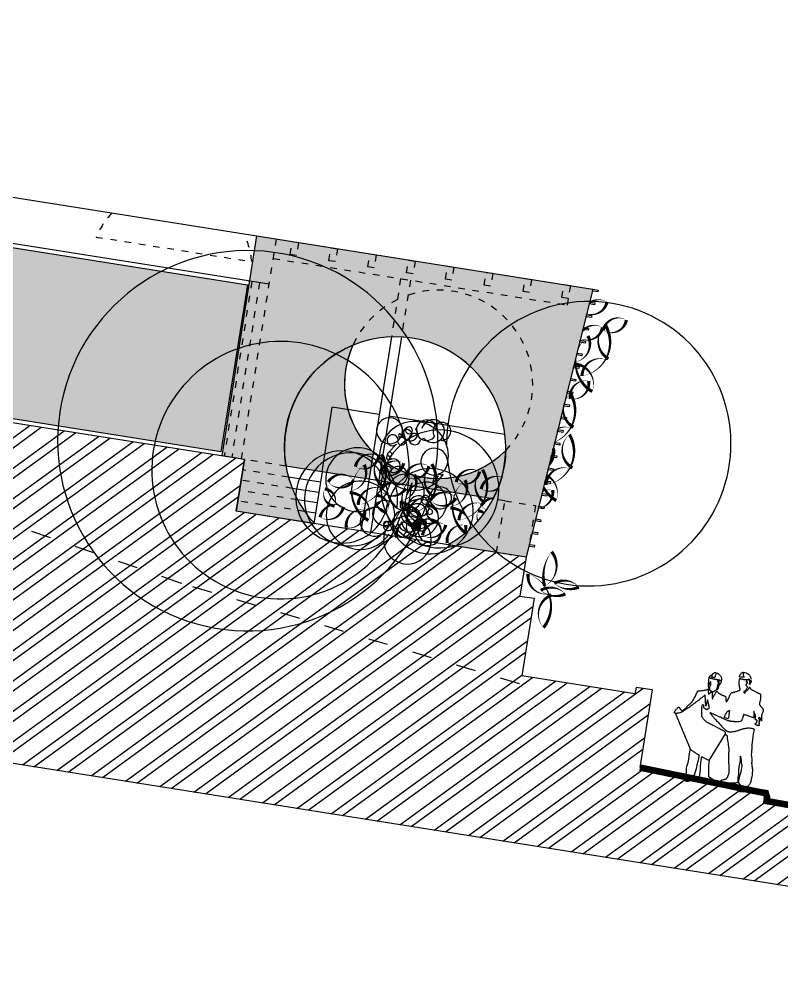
# Model space of a CAD drawing. Extents: x -640655 to -640254, y -1045449 to -1045159.
# Drawn here: x -640449.5 to -640437.86, y -1045315.8 to -1045301.01 of the extents above; entities that cross this region are included whole.
import ezdxf

# ---------------------------------------------------------------- set-up
doc = ezdxf.new("R2010")
doc.units = 0
doc.header["$MEASUREMENT"] = 0
doc.linetypes.add('DASHED1', pattern=[1, 0.3, -0.4, 0.3])
doc.layers.get('0').update_dxf_attribs({"linetype": 'CONTINUOUS'})
for name, color, linetype in [('B_ZELEN', 9, 'CONTINUOUS'), ('REZY', 14, 'CONTINUOUS'), ('T_srafa', 8, 'CONTINUOUS'), ('T_stafaz', 7, 'CONTINUOUS'), ('T_tenka', 4, 'CONTINUOUS'), ('T_tlusta', 1, 'CONTINUOUS')]:
    doc.layers.add(name, color=color, linetype=linetype)
doc.layers.add('FLOATING-WINDOWS', color=2, linetype='CONTINUOUS', plot=False)

# ---------------------------------------------------------------- blocks, each defined once
blk = doc.blocks.new('A$C59E21D8B')
at = {"linetype": 'Continuous'}
for points in [[(-687, 1184), (-684, 1183), (-680, 1183), (-675, 1182), (-670, 1181), (-664, 1180), (-657, 1179), (-651, 1178), (-644, 1177), (-638, 1176), (-631, 1175), (-626, 1174), (-620, 1173), (-615, 1173), (-612, 1173), (-609, 1173), (-607, 1173), (-608, 1187), (-612, 1200), (-616, 1213), (-623, 1224), (-630, 1234), (-637, 1242), (-645, 1249), (-652, 1252), (-654, 1252), (-656, 1252), (-657, 1250), (-658, 1248), (-658, 1244), (-658, 1241), (-657, 1236), (-657, 1231), (-658, 1225), (-659, 1220), (-660, 1214), (-663, 1208), (-667, 1201), (-672, 1195), (-678, 1189), (-687, 1184)], [(-733, 1143), (-731, 1138), (-728, 1133), (-726, 1128), (-724, 1124), (-723, 1121), (-723, 1118), (-725, 1117), (-728, 1117), (-733, 1117), (-738, 1116), (-740, 1114), (-741, 1110), (-742, 1106), (-741, 1102), (-740, 1098), (-738, 1094), (-736, 1091), (-733, 1087), (-731, 1082), (-728, 1078), (-726, 1073), (-725, 1070), (-725, 1066), (-727, 1064), (-730, 1062), (-733, 1059), (-738, 1056), (-742, 1052), (-746, 1048), (-749, 1043), (-751, 1037), (-752, 1031), (-751, 1026), (-749, 1019), (-747, 1010), (-743, 1000), (-738, 990), (-731, 980), (-723, 971), (-714, 964), (-711, 962), (-711, 958), (-713, 954), (-715, 950), (-719, 946), (-723, 942), (-726, 938), (-728, 936), (-729, 941), (-733, 949), (-738, 958), (-744, 968), (-751, 979), (-758, 989), (-764, 998), (-770, 1004), (-772, 1006), (-774, 1009), (-776, 1013), (-779, 1019), (-781, 1025), (-784, 1032), (-785, 1040), (-787, 1049), (-789, 1046), (-791, 1042), (-794, 1037), (-798, 1031), (-802, 1025), (-808, 1020), (-815, 1015), (-824, 1011), (-830, 1009), (-837, 1006), (-845, 1004), (-853, 1001), (-862, 998), (-872, 995), (-881, 992), (-892, 989), (-901, 986), (-911, 983), (-920, 981), (-928, 978), (-936, 976), (-942, 974), (-948, 972), (-952, 971), (-958, 970), (-963, 968), (-967, 966), (-969, 962), (-971, 957), (-973, 949), (-975, 939), (-977, 926), (-979, 896), (-979, 868), (-977, 846), (-977, 834), (-977, 826), (-978, 815), (-980, 805), (-983, 797), (-986, 794), (-990, 791), (-995, 787), (-1000, 783), (-1006, 778), (-1012, 773), (-1019, 768), (-1025, 763), (-1031, 757), (-1037, 752), (-1042, 745), (-1046, 739), (-1049, 733), (-1050, 726), (-1051, 719), (-1050, 712), (-1046, 698), (-1043, 687), (-1041, 677), (-1039, 668), (-1038, 660), (-1037, 652), (-1037, 643), (-1038, 633), (-1039, 619), (-1040, 606), (-1042, 595), (-1043, 585), (-1045, 577), (-1046, 572), (-1047, 568), (-1047, 567), (-1042, 569), (-1038, 573), (-1034, 579), (-1032, 586), (-1029, 593), (-1027, 599), (-1024, 603), (-1021, 606), (-1013, 606), (-1007, 606), (-1003, 604), (-999, 602), (-997, 599), (-996, 597), (-995, 595), (-995, 594), (-999, 592), (-1003, 590), (-1007, 588), (-1011, 586), (-1015, 583), (-1017, 580), (-1019, 577), (-1019, 572), (-1015, 568), (-1013, 564), (-1012, 561), (-1015, 558), (-1017, 555), (-1018, 551), (-1018, 547), (-1015, 542), (-1013, 538), (-1012, 536), (-1013, 534), (-1014, 532), (-1016, 530), (-1018, 528), (-1020, 525), (-1021, 521), (-1020, 517), (-1018, 512), (-1017, 508), (-1019, 502), (-1020, 500), (-1021, 496), (-1022, 493), (-1022, 490), (-1021, 487), (-1018, 485), (-1014, 483), (-1008, 484), (-1003, 485), (-998, 486), (-993, 487), (-988, 488), (-984, 489), (-980, 490), (-975, 491), (-972, 492), (-968, 493), (-965, 494), (-963, 496), (-961, 498), (-959, 500), (-958, 502), (-958, 504), (-959, 507), (-961, 509), (-964, 512), (-969, 515), (-973, 517), (-977, 521), (-980, 526), (-981, 532), (-981, 539), (-981, 542), (-982, 545), (-983, 549), (-983, 553), (-983, 557), (-981, 560), (-977, 563), (-971, 564), (-964, 565), (-959, 566), (-956, 568), (-953, 571), (-952, 573), (-951, 576), (-950, 579), (-950, 582), (-950, 590), (-950, 600), (-949, 611), (-946, 625), (-943, 633), (-938, 643), (-932, 654), (-925, 665), (-919, 676), (-914, 684), (-910, 690), (-909, 692), (-911, 685), (-913, 676), (-915, 667), (-916, 656), (-917, 646), (-918, 637), (-918, 629), (-919, 624), (-921, 612), (-924, 601), (-926, 593), (-927, 590), (-926, 590), (-921, 591), (-913, 593), (-902, 594), (-890, 596), (-877, 598), (-862, 601), (-847, 603), (-832, 606), (-817, 609), (-803, 611), (-790, 613), (-779, 615), (-771, 617), (-765, 618), (-762, 618), (-761, 608), (-760, 592), (-758, 573), (-755, 552), (-749, 533), (-741, 515), (-731, 502), (-716, 496), (-713, 495), (-709, 495), (-705, 494), (-700, 493), (-695, 493), (-690, 492), (-684, 491), (-678, 491), (-672, 490), (-666, 489), (-659, 489), (-653, 488), (-645, 487), (-639, 487), (-631, 486), (-624, 486), (-617, 485), (-610, 485), (-603, 485), (-596, 484), (-589, 484), (-582, 484), (-575, 484), (-568, 484), (-561, 485), (-555, 485), (-549, 486), (-543, 486), (-537, 487), (-532, 488), (-527, 489), (-522, 491), (-509, 495), (-497, 499), (-485, 502), (-472, 506), (-460, 509), (-448, 513), (-436, 516), (-424, 520), (-412, 523), (-401, 526), (-390, 529), (-379, 532), (-368, 534), (-357, 537), (-347, 540), (-337, 542), (-328, 545), (-319, 547), (-311, 549), (-303, 551), (-295, 553), (-288, 555), (-282, 556), (-276, 558), (-270, 559), (-266, 560), (-261, 561), (-258, 561), (-256, 562), (-253, 563), (-252, 563), (-252, 563), (-256, 558), (-262, 553), (-269, 547), (-276, 540), (-284, 532), (-294, 525), (-303, 516), (-313, 507), (-324, 498), (-335, 488), (-347, 479), (-359, 469), (-371, 459), (-384, 449), (-396, 439), (-409, 429), (-421, 419), (-434, 409), (-446, 400), (-458, 390), (-470, 381), (-481, 373), (-493, 365), (-503, 357), (-513, 351), (-522, 344), (-531, 339), (-539, 334), (-546, 330), (-552, 327), (-557, 325), (-561, 324), (-568, 323), (-577, 323), (-586, 323), (-596, 324), (-607, 326), (-618, 328), (-629, 330), (-641, 333), (-653, 336), (-664, 340), (-676, 344), (-687, 348), (-698, 353), (-708, 357), (-717, 362), (-726, 367), (-734, 372), (-743, 377), (-752, 382), (-761, 387), (-771, 392), (-781, 397), (-792, 402), (-802, 406), (-813, 410), (-824, 414), (-835, 418), (-846, 421), (-858, 424), (-869, 426), (-881, 428), (-892, 429), (-903, 429), (-912, 430), (-921, 430), (-928, 429), (-934, 429), (-940, 427), (-944, 426), (-948, 425), (-951, 424), (-954, 423), (-956, 421), (-957, 420), (-958, 419), (-959, 418), (-959, 418), (-959, 418), (-956, 389), (-954, 351), (-955, 307), (-957, 261), (-959, 217), (-962, 178), (-965, 150), (-967, 134), (-967, 125), (-968, 111), (-969, 94), (-970, 76), (-972, 57), (-974, 39), (-976, 23), (-979, 11), (-982, 2), (-986, -7), (-989, -15), (-992, -22), (-994, -28), (-996, -33), (-995, -37), (-993, -40), (-997, -54), (-999, -68), (-999, -81), (-995, -88), (-999, -99), (-1004, -112), (-1009, -127), (-1013, -142), (-1018, -158), (-1022, -172), (-1026, -186), (-1028, -197), (-1031, -213), (-1033, -238), (-1034, -270), (-1034, -305), (-1033, -341), (-1030, -375), (-1025, -403), (-1018, -423), (-1010, -437), (-1004, -448), (-999, -457), (-996, -463), (-993, -467), (-991, -470), (-991, -472), (-990, -472), (-991, -477), (-992, -490), (-992, -506), (-988, -522), (-987, -524), (-986, -526), (-984, -528), (-982, -530), (-979, -532), (-975, -534), (-971, -537), (-967, -539), (-962, -542), (-957, -544), (-952, -546), (-946, -548), (-940, -550), (-933, -552), (-926, -553), (-919, -554), (-912, -555), (-905, -555), (-898, -555), (-892, -555), (-885, -555), (-879, -553), (-873, -552), (-868, -550), (-863, -547), (-859, -544), (-856, -541), (-854, -537), (-853, -532), (-853, -527), (-854, -522), (-857, -515), (-859, -511), (-861, -506), (-864, -502), (-867, -497), (-870, -493), (-873, -488), (-876, -484), (-879, -479), (-881, -476), (-882, -472), (-883, -467), (-883, -462), (-883, -457), (-882, -452), (-880, -448), (-877, -444), (-873, -441), (-867, -437), (-862, -433), (-857, -427), (-853, -419), (-849, -407), (-848, -392), (-849, -372), (-852, -346), (-855, -316), (-859, -284), (-862, -251), (-864, -220), (-865, -193), (-864, -171), (-862, -158), (-857, -147), (-853, -133), (-848, -117), (-844, -99), (-840, -83), (-836, -69), (-833, -57), (-831, -51), (-829, -46), (-826, -41), (-824, -36), (-821, -30), (-818, -26), (-816, -21), (-815, -19), (-814, -18), (-817, -45), (-818, -79), (-819, -117), (-819, -156), (-819, -194), (-819, -228), (-821, -256), (-824, -273), (-828, -285), (-830, -297), (-830, -310), (-829, -321), (-827, -332), (-826, -342), (-826, -350), (-827, -355), (-829, -362), (-831, -372), (-833, -383), (-835, -395), (-836, -407), (-836, -418), (-833, -426), (-829, -429), (-822, -431), (-814, -433), (-806, -435), (-798, -436), (-789, -438), (-779, -440), (-770, -441), (-761, -442), (-752, -444), (-743, -445), (-733, -446), (-725, -448), (-716, -449), (-708, -450), (-700, -452), (-693, -453), (-684, -455), (-675, -457), (-667, -459), (-660, -461), (-653, -462), (-646, -463), (-640, -464), (-634, -465), (-629, -466), (-623, -466), (-618, -466), (-613, -466), (-607, -465), (-602, -465), (-596, -464), (-590, -463), (-583, -461), (-578, -458), (-575, -456), (-573, -452), (-573, -449), (-573, -445), (-575, -441), (-577, -437), (-580, -434), (-583, -430), (-587, -427), (-590, -424), (-594, -421), (-598, -419), (-601, -417), (-603, -416), (-609, -414), (-615, -411), (-623, -408), (-630, -405), (-637, -402), (-643, -399), (-647, -397), (-648, -397), (-649, -396), (-650, -396), (-652, -394), (-655, -393), (-658, -390), (-661, -387), (-663, -383), (-666, -378), (-668, -372), (-670, -365), (-672, -358), (-674, -351), (-675, -345), (-677, -340), (-677, -337), (-677, -336), (-678, -334), (-679, -330), (-680, -324), (-681, -316), (-682, -306), (-682, -295), (-682, -283), (-680, -269), (-678, -255), (-675, -239), (-672, -224), (-670, -209), (-667, -197), (-666, -187), (-664, -180), (-664, -177), (-663, -173), (-660, -161), (-656, -142), (-652, -119), (-647, -91), (-642, -62), (-638, -31), (-635, -1), (-633, 25), (-630, 47), (-626, 65), (-622, 82), (-617, 99), (-611, 118), (-603, 140), (-594, 167), (-586, 194), (-580, 215), (-577, 231), (-575, 243), (-573, 251), (-571, 256), (-568, 259), (-562, 260), (-552, 263), (-544, 268), (-540, 276), (-537, 283), (-535, 292), (-533, 299), (-531, 305), (-527, 310), (-522, 313), (-515, 316), (-508, 319), (-501, 322), (-495, 324), (-489, 326), (-486, 327), (-485, 327), (-484, 327), (-483, 328), (-480, 329), (-477, 330), (-473, 331), (-468, 333), (-463, 335), (-457, 337), (-450, 339), (-443, 342), (-436, 344), (-428, 347), (-419, 350), (-411, 353), (-402, 356), (-393, 359), (-383, 362), (-374, 365), (-365, 369), (-355, 372), (-346, 375), (-337, 378), (-329, 381), (-320, 383), (-312, 386), (-304, 389), (-296, 391), (-289, 394), (-283, 395), (-276, 397), (-271, 399), (-267, 400), (-258, 403), (-248, 406), (-239, 410), (-229, 414), (-218, 419), (-208, 424), (-198, 430), (-188, 437), (-179, 443), (-170, 450), (-162, 458), (-155, 465), (-149, 473), (-143, 482), (-139, 490), (-137, 499), (-134, 515), (-131, 535), (-128, 558), (-125, 581), (-122, 603), (-119, 623), (-117, 639), (-116, 649), (-116, 657), (-118, 663), (-122, 667), (-127, 669), (-131, 669), (-135, 666), (-137, 662), (-137, 655), (-136, 648), (-137, 641), (-139, 635), (-142, 630), (-146, 625), (-151, 621), (-157, 617), (-162, 614), (-168, 612), (-174, 610), (-180, 608), (-185, 607), (-189, 606), (-192, 606), (-194, 605), (-195, 605), (-232, 639), (-182, 751), (-173, 652), (-135, 817), (-134, 816), (-132, 814), (-129, 810), (-124, 804), (-118, 798), (-111, 790), (-102, 781), (-93, 771), (-83, 760), (-72, 748), (-60, 735), (-48, 722), (-35, 709), (-22, 695), (-8, 681), (6, 666), (20, 652), (34, 637), (49, 622), (63, 608), (77, 594), (91, 581), (105, 568), (119, 555), (132, 543), (144, 533), (156, 523), (167, 513), (178, 506), (188, 499), (197, 493), (204, 490), (216, 485), (227, 481), (237, 478), (245, 475), (253, 474), (261, 473), (267, 473), (272, 473), (277, 474), (280, 476), (283, 477), (285, 480), (287, 482), (288, 485), (288, 488), (287, 491), (286, 495), (284, 500), (281, 506), (278, 513), (274, 520), (269, 528), (265, 536), (260, 544), (255, 551), (250, 558), (245, 564), (240, 569), (236, 572), (232, 574), (229, 574), (226, 572), (224, 569), (221, 565), (218, 562), (215, 558), (212, 555), (208, 551), (205, 547), (201, 544), (197, 541), (194, 538), (190, 536), (186, 534), (182, 532), (178, 531), (174, 531), (170, 531), (166, 533), (160, 537), (155, 542), (148, 549), (141, 558), (134, 567), (126, 577), (118, 587), (110, 598), (102, 609), (94, 621), (86, 631), (78, 642), (71, 652), (64, 660), (57, 668), (51, 676), (45, 687), (38, 700), (32, 714), (26, 730), (20, 746), (14, 763), (8, 780), (3, 796), (-1, 812), (-6, 826), (-9, 838), (-12, 849), (-14, 857), (-15, 862), (-16, 864), (-18, 864), (-22, 865), (-28, 866), (-37, 869), (-47, 871), (-58, 874), (-71, 877), (-84, 881), (-97, 885), (-110, 889), (-123, 894), (-135, 898), (-145, 903), (-154, 907), (-161, 912), (-166, 917), (-167, 911), (-170, 900), (-173, 888), (-177, 874), (-181, 860), (-184, 849), (-186, 841), (-187, 838), (-219, 884), (-236, 880), (-236, 868), (-238, 854), (-240, 840), (-243, 827), (-244, 820), (-246, 811), (-249, 802), (-251, 794), (-253, 786), (-256, 779), (-257, 775), (-257, 773), (-259, 787), (-264, 806), (-272, 828), (-280, 851), (-289, 872), (-296, 890), (-302, 902), (-304, 907), (-306, 904), (-309, 901), (-313, 898), (-316, 895), (-321, 892), (-325, 889), (-329, 886), (-334, 883), (-339, 881), (-344, 878), (-349, 875), (-354, 873), (-358, 871), (-363, 869), (-367, 867), (-371, 866), (-377, 864), (-382, 863), (-388, 861), (-394, 860), (-400, 858), (-407, 857), (-413, 856), (-420, 854), (-425, 853), (-431, 851), (-436, 850), (-441, 848), (-445, 846), (-448, 844), (-451, 841), (-452, 839), (-454, 831), (-457, 820), (-460, 807), (-463, 793), (-466, 780), (-468, 769), (-470, 761), (-470, 759), (-475, 765), (-480, 775), (-485, 788), (-491, 802), (-496, 817), (-500, 832), (-504, 845), (-507, 856), (-508, 864), (-510, 873), (-512, 883), (-515, 893), (-519, 902), (-524, 911), (-531, 917), (-540, 921), (-545, 922), (-551, 925), (-558, 928), (-566, 931), (-575, 935), (-584, 940), (-594, 945), (-604, 949), (-613, 954), (-622, 960), (-631, 964), (-638, 968), (-644, 972), (-649, 976), (-652, 979), (-653, 980), (-653, 987), (-653, 992), (-652, 996), (-651, 998), (-649, 1000), (-647, 1003), (-644, 1008), (-640, 1014), (-637, 1020), (-634, 1027), (-632, 1035), (-630, 1045), (-627, 1056), (-625, 1068), (-621, 1083), (-618, 1100), (-617, 1111), (-618, 1128), (-620, 1144), (-621, 1150), (-625, 1150), (-629, 1151), (-633, 1150), (-637, 1150), (-641, 1150), (-645, 1150), (-649, 1149), (-653, 1149), (-657, 1148), (-661, 1148), (-666, 1148), (-670, 1148), (-674, 1147), (-679, 1147), (-683, 1147), (-688, 1148), (-696, 1148), (-704, 1149), (-710, 1150), (-717, 1150), (-722, 1152), (-728, 1153), (-732, 1154), (-736, 1155), (-740, 1156), (-744, 1157), (-747, 1158), (-750, 1159), (-752, 1160), (-755, 1161), (-757, 1161), (-760, 1162), (-763, 1162), (-767, 1161), (-770, 1158), (-773, 1156), (-776, 1153), (-778, 1150), (-780, 1148), (-780, 1148), (-779, 1148), (-777, 1148), (-774, 1147), (-771, 1147), (-767, 1147), (-763, 1148), (-760, 1148), (-757, 1148), (-755, 1149), (-752, 1150), (-748, 1150), (-744, 1149), (-741, 1149), (-737, 1148), (-735, 1146), (-733, 1143)], [(-779, 1137), (-782, 1140), (-785, 1142), (-788, 1145), (-790, 1146), (-793, 1146), (-795, 1145), (-797, 1142), (-798, 1137), (-798, 1130), (-797, 1122), (-796, 1113), (-793, 1105), (-790, 1097), (-787, 1090), (-784, 1086), (-780, 1084), (-780, 1095), (-780, 1113), (-779, 1130), (-779, 1137)], [(-303, 1066), (-300, 1066), (-297, 1065), (-294, 1064), (-291, 1063), (-289, 1061), (-288, 1059), (-288, 1058), (-289, 1056), (-292, 1054), (-296, 1051), (-299, 1048), (-303, 1043), (-306, 1037), (-307, 1029), (-307, 1020), (-305, 1010), (-300, 990), (-298, 970), (-298, 953), (-296, 941), (-295, 935), (-293, 930), (-290, 924), (-287, 919), (-283, 914), (-279, 909), (-275, 905), (-270, 901), (-266, 897), (-261, 893), (-257, 890), (-253, 888), (-249, 886), (-245, 884), (-243, 883), (-240, 883), (-237, 883), (-235, 884), (-231, 885), (-228, 886), (-224, 887), (-220, 889), (-216, 891), (-213, 893), (-209, 895), (-205, 898), (-202, 900), (-199, 902), (-197, 905), (-194, 908), (-193, 910), (-192, 913), (-189, 925), (-189, 941), (-190, 955), (-192, 965), (-195, 977), (-196, 993), (-196, 1010), (-195, 1022), (-193, 1025), (-192, 1028), (-190, 1030), (-188, 1031), (-186, 1030), (-184, 1029), (-183, 1026), (-182, 1022), (-182, 1009), (-181, 996), (-180, 984), (-177, 981), (-175, 982), (-173, 986), (-171, 990), (-170, 995), (-168, 1001), (-167, 1007), (-165, 1014), (-162, 1020), (-160, 1027), (-157, 1037), (-155, 1048), (-154, 1060), (-153, 1071), (-155, 1080), (-158, 1086), (-165, 1088), (-169, 1088), (-174, 1087), (-179, 1087), (-185, 1086), (-192, 1086), (-198, 1085), (-205, 1084), (-212, 1083), (-219, 1083), (-226, 1083), (-232, 1082), (-239, 1082), (-245, 1081), (-250, 1081), (-255, 1081), (-259, 1082), (-264, 1082), (-268, 1082), (-274, 1083), (-279, 1083), (-285, 1083), (-291, 1082), (-298, 1082), (-304, 1081), (-310, 1081), (-317, 1080), (-323, 1078), (-328, 1077), (-334, 1075), (-338, 1072), (-342, 1070), (-346, 1067), (-348, 1063), (-348, 1058), (-347, 1052), (-345, 1045), (-343, 1038), (-340, 1032), (-337, 1025), (-334, 1020), (-332, 1015), (-330, 1011), (-328, 1008), (-326, 1006), (-324, 1006), (-323, 1007), (-321, 1009), (-321, 1013), (-321, 1023), (-321, 1034), (-319, 1046), (-317, 1056), (-315, 1060), (-314, 1063), (-312, 1065), (-310, 1066), (-308, 1066), (-306, 1066), (-304, 1066), (-303, 1066)], [(-243, 1107), (-240, 1107), (-236, 1106), (-232, 1106), (-229, 1105), (-225, 1105), (-221, 1105), (-218, 1105), (-214, 1104), (-211, 1104), (-207, 1104), (-204, 1104), (-202, 1104), (-199, 1103), (-197, 1103), (-196, 1103), (-195, 1103), (-194, 1107), (-194, 1111), (-194, 1116), (-195, 1122), (-196, 1129), (-197, 1136), (-199, 1143), (-201, 1150), (-205, 1157), (-208, 1164), (-213, 1170), (-219, 1174), (-225, 1179), (-232, 1181), (-241, 1182), (-250, 1182), (-249, 1177), (-248, 1167), (-246, 1156), (-244, 1143), (-243, 1131), (-242, 1120), (-242, 1111), (-243, 1107)], [(-543, 646), (-542, 617), (-541, 573), (-541, 533), (-540, 515), (-479, 524), (-479, 529), (-480, 536), (-482, 544), (-485, 553), (-488, 562), (-490, 572), (-493, 581), (-495, 591), (-497, 598), (-500, 604), (-503, 610), (-506, 616), (-510, 621), (-514, 625), (-518, 629), (-522, 633), (-526, 636), (-530, 639), (-533, 641), (-536, 643), (-539, 644), (-541, 645), (-542, 646), (-543, 646)], [(-355, -157), (-355, -192), (-356, -229), (-359, -267), (-364, -303), (-369, -336), (-374, -363), (-378, -383), (-381, -394), (-382, -397), (-385, -400), (-388, -403), (-391, -405), (-395, -407), (-400, -410), (-404, -412), (-409, -414), (-414, -415), (-419, -417), (-424, -419), (-428, -421), (-433, -423), (-437, -425), (-440, -427), (-443, -429), (-445, -432), (-446, -435), (-447, -437), (-447, -440), (-446, -443), (-445, -446), (-443, -448), (-441, -451), (-438, -453), (-434, -456), (-430, -458), (-426, -459), (-422, -461), (-417, -462), (-412, -463), (-406, -464), (-394, -464), (-383, -464), (-374, -464), (-365, -464), (-357, -462), (-350, -461), (-343, -460), (-338, -458), (-332, -456), (-328, -454), (-324, -452), (-320, -450), (-316, -448), (-312, -447), (-309, -445), (-306, -444), (-302, -443), (-299, -442), (-294, -442), (-289, -442), (-284, -441), (-279, -441), (-274, -440), (-268, -440), (-264, -439), (-259, -438), (-255, -437), (-251, -435), (-248, -433), (-246, -431), (-245, -428), (-245, -424), (-246, -399), (-245, -362), (-243, -317), (-239, -268), (-236, -220), (-233, -175), (-231, -140), (-232, -117), (-233, -117), (-236, -118), (-242, -120), (-249, -123), (-258, -126), (-268, -129), (-278, -132), (-289, -136), (-301, -139), (-312, -143), (-322, -147), (-331, -150), (-340, -152), (-347, -154), (-352, -156), (-355, -157)], [(-190, -98), (-189, -117), (-187, -154), (-184, -203), (-180, -258), (-176, -313), (-170, -361), (-163, -398), (-155, -417), (-155, -419), (-155, -424), (-155, -430), (-155, -438), (-154, -445), (-153, -453), (-151, -458), (-147, -463), (-142, -466), (-137, -470), (-133, -474), (-130, -479), (-127, -482), (-125, -487), (-122, -491), (-119, -494), (-117, -498), (-114, -502), (-112, -505), (-109, -509), (-105, -512), (-101, -515), (-97, -518), (-92, -520), (-85, -523), (-79, -524), (-73, -525), (-66, -526), (-60, -526), (-55, -525), (-50, -524), (-45, -522), (-40, -520), (-37, -517), (-34, -513), (-31, -509), (-30, -504), (-30, -498), (-30, -492), (-32, -485), (-35, -475), (-39, -468), (-43, -462), (-46, -457), (-49, -453), (-50, -449), (-51, -444), (-50, -438), (-48, -427), (-45, -410), (-41, -390), (-37, -368), (-34, -344), (-31, -322), (-31, -302), (-34, -285), (-40, -255), (-43, -220), (-44, -180), (-44, -141), (-43, -104), (-43, -72), (-43, -47), (-44, -32), (-47, -35), (-53, -38), (-60, -43), (-70, -47), (-81, -53), (-92, -59), (-105, -64), (-117, -70), (-130, -76), (-142, -82), (-154, -87), (-165, -91), (-174, -94), (-181, -97), (-187, -98), (-190, -98)]]:
    blk.add_lwpolyline(points, dxfattribs=at)
for points in [[(-44, -32), (267, 473)], [(-355, -157), (-537, 283)]]:
    blk.add_lwpolyline(points)
for centre, radius, start, end in [((-679, 1136), 118, 78.9206, 164.5938), ((-241, 1077), 105, 94.819, 185.5101), ((-289, 1052), 135, 14.4708, 51.3583), ((-187, 1001), 135, 179.4858, 220.3393), ((-319, 1010), 161, 318.1909, 1.7256)]:
    blk.add_arc(centre, radius, start, end)
blk = doc.blocks.new('PO09')
for p, q in [((-20, 1519), (-45, 1490)), ((335, 1548), (280, 1518)), ((575, 1562), (634, 1558)), ((-180, 1239), (-69, 1396)), ((-180, 1239), (-187, 1169)), ((-143, 1144), (-111, 1166)), ((-111, 1166), (-141, 1136)), ((706, 1053), (681, 1007)), ((-175, 957), (-162, 949)), ((-135, 941), (-135, 941)), ((253, 846), (206, 656)), ((253, 846), (255, 511)), ((197, 563), (202, 482)), ((286, 141), (255, 499)), ((420, 443), (478, 303)), ((420, 443), (427, 198)), ((553, 315), (565, 280)), ((569, 252), (565, 193)), ((326, 20), (279, 12))]:
    blk.add_line(p, q)
for centre, radius, start, end in [((395, 1682), 119, 98.4922, 176.1497), ((394, 1693), 109, 19.4407, 98.4922), ((140, 1550), 149, 122.9186, 168.706), ((87, 1632), 52.6, 121.0215, 122.9186), ((116, 1584), 109, 55.1974, 121.0215), ((139, 1617), 68, 16.5601, 55.1974), ((286, 1661), 85.5, 196.5601, 237.3587), ((450, 1679), 174, 176.1497, 228.4923), ((350, 1677), 156, 331.4107, 19.4407), ((0, 1451), 59.4, 139.0585, 202.1288), ((-38, 1534), 23.7, 319.0585, 344.4842), ((-206, 1581), 199, 344.4842, 356.6226), ((66, 1565), 74.6, 168.706, 176.6226), ((193, 1515), 87.3, 1.7523, 57.3587), ((584, 1698), 136, 224.3725, 266.2343), ((630, 1502), 56.2, 9.2781, 86.2343), ((2829, 1861), 2171, 189.2781, 195.6417), ((-138, 1444), 84.1, 324.509, 349.242), ((-149, 1228), 31.9, 133.1611, 174.792), ((222, 1258), 525, 336.9273, 353.2363), ((541, 1221), 204, 353.2363, 15.6417), ((692, 824), 900, 162.6359, 168.8566), ((-159, 1167), 27.8, 174.792, 304.3238), ((-67, 1061), 106, 134.7612, 162.6359), ((-153, 990), 39.2, 168.8566, 247.296), ((-135, 991), 50.3, 228.1142, 308.4576), ((33, 925), 139, 168.7303, 194.5776), ((-572, 767), 486, 354.4054, 14.5776), ((-2321, 1091), 2902, 352.4841, 356.3886), ((59, 1301), 649, 322.7288, 332.3361), ((655, 1021), 29.7, 225.6461, 331.475), ((190, 693), 279, 174.4054, 193.2902), ((-768, 467), 704, 359.6814, 13.2902), ((514, 580), 317, 166.1479, 183.1373), ((499, 624), 65.4, 308.8474, 16.4212), ((722, 690), 167, 172.4841, 196.4212), ((-31, 463), 32.1, 179.6814, 243.1709), ((-1757, 725), 1965, 349.7394, 352.0185), ((166, 480), 35.9, 308.4963, 3.1373), ((415, 512), 160, 180.3556, 184.8905), ((559, 550), 29.4, 128.8473, 266.9665), ((556, 500), 20.6, 313.2921, 86.9665), ((597, 456), 39.7, 133.292, 200.2986), ((605, 465), 651, 182.7708, 199.7099), ((-624, 454), 711, 345.5643, 357.8746), ((-77, 329), 191, 354.5309, 31.1522), ((303, 292), 190, 174.5309, 205.5552), ((458, 339), 285, 175.0412, 200.9914), ((299, 353), 125, 169.7394, 175.0412), ((512, 317), 36.4, 202.8213, 233.9012), ((410, 387), 160, 333.2274, 20.2986), ((-214, 172), 219, 357.3225, 19.7099), ((-36, 164), 40.1, 332.3548, 357.3225), ((276, 222), 218, 165.5643, 196.3358), ((-1, 141), 70.4, 347.7615, 16.3358), ((161, 225), 33.2, 205.5552, 20.9914), ((617, 141), 203, 172.3475, 189.7276), ((386, 197), 41.1, 316.2045, 1.812), ((638, 169), 179, 152.9227, 182.3248), ((486, 163), 26.4, 182.3248, 262.9638), ((372, 305), 119, 332.9227, 351.7049), ((492, 217), 81, 262.9638, 316.2061), ((514, 197), 51.1, 316.2061, 356.5064), ((496, 257), 73, 356.5064, 18.977), ((324, -25), 366, 152.3548, 169.3002), ((0, 36), 36.4, 169.3002, 335.6276), ((-443, 237), 522, 335.6276, 347.7615), ((276, 33), 20.8, 157.0383, 278.8908), ((393, -17), 148, 123.0776, 157.0383), ((326, 145), 40.1, 184.8905, 249.3885), ((322, 47), 27.6, 278.8908, 332.0665), ((409, 1), 70.5, 103.4657, 152.0665), ((385, 102), 33.1, 283.4657, 9.7276)]:
    blk.add_arc(centre, radius, start, end)

msp = doc.modelspace()

# ---------------------------------------------------------------- hatches: boundary and pattern name
at = {"layer": 'T_srafa', "linetype": 'Continuous'}
h = msp.add_hatch(dxfattribs=at)
h.set_pattern_fill('ANSI32', color=256, style=0)
h.set_pattern_definition([(35.99993615, (0, 0), (-0.22041913152, 0.30338161853), []), (35.99993615, (0.1746, -0.02765), (-0.22041913152, 0.30338161853), [])])
h.paths.add_polyline_path([(-640439.84, -1045311.239), (-640440.087, -1045311.2), (-640440.103, -1045311.299), (-640441.831, -1045311.025), (-640441.644, -1045309.841), (-640441.859, -1045309.807), (-640441.765, -1045309.215), (-640442.216, -1045309.143), (-640446.192, -1045308.513), (-640446.067, -1045307.723), (-640465.771, -1045304.602), (-640465.589, -1045303.451), (-640472.614, -1045301.063), (-640473.797, -1045308.528), (-640468.926, -1045309.3), (-640433.532, -1045314.906), (-640433.35, -1045313.757), (-640438.095, -1045312.936), (-640438.086, -1045312.877), (-640438.106, -1045312.813), (-640438.176, -1045312.803), (-640440.028, -1045312.425)])
h.paths.add_polyline_path([(-640429.939, -1045314.18), (-640432.134, -1045313.845), (-640432.172, -1045313.9), (-640432.181, -1045313.959), (-640433.35, -1045313.757), (-640433.532, -1045314.906), (-640428.444, -1045315.712)])
h = msp.add_hatch(dxfattribs=at)
h.set_pattern_fill('DOTS', color=251, scale=0.75, style=0)
h.set_pattern_definition([(350.999936149, (0, 0), (0.0304818585404, 0.0426314242217), [0, -0.046875])])
h.paths.add_polyline_path([(-640450.128, -1045304.468), (-640452.854, -1045304.036), (-640453.239, -1045306.466), (-640450.512, -1045306.898)])
h.paths.add_polyline_path([(-640446.022, -1045305.057), (-640449.94, -1045304.437), (-640450.344, -1045306.985), (-640446.426, -1045307.606)])
at = {"layer": 'T_tlusta', "linetype": 'Continuous'}
h = msp.add_hatch(color=147, dxfattribs=at)
h.dxf.hatch_style = 1
edge = h.paths.add_edge_path()
edge.add_line((-640445.876, -1045304.311), (-640440.745, -1045305.124))
edge.add_line((-640440.745, -1045305.124), (-640441.765, -1045309.215))
edge.add_line((-640441.765, -1045309.215), (-640442.216, -1045309.143))
edge.add_line((-640442.216, -1045309.143), (-640442.96, -1045309.025))
edge.add_arc((-640443.766, -1045307.54), 1.69, 298.5102, 583.4897)
edge.add_line((-640444.993, -1045308.703), (-640444.993, -1045308.703))
edge.add_line((-640444.993, -1045308.703), (-640446.192, -1045308.513))
edge.add_line((-640446.192, -1045308.513), (-640446.067, -1045307.723))
edge.add_line((-640446.067, -1045307.723), (-640446.408, -1045307.669))
edge.add_line((-640446.408, -1045307.669), (-640445.876, -1045304.311))
h = msp.add_hatch(color=147, dxfattribs=at)
h.dxf.hatch_style = 1
edge = h.paths.add_edge_path()
edge.add_line((-640444.166, -1045308.024), (-640444.1, -1045307.61))
edge.add_arc((-640443.102, -1045306.575), 1.438, 155.3889, 226.0515, ccw=False)
edge.add_arc((-640443.766, -1045307.54), 1.69, 112.3558, 189.6611)
edge.add_line((-640445.433, -1045307.824), (-640444.882, -1045307.911))
edge.add_line((-640444.882, -1045307.911), (-640444.166, -1045308.024))
edge = h.paths.add_edge_path()
edge.add_line((-640443.966, -1045307.725), (-640444.017, -1045308.048))
edge.add_line((-640444.017, -1045308.048), (-640442.269, -1045308.325))
edge.add_arc((-640443.766, -1045307.54), 1.69, 332.3388, 358.5392)
edge.add_arc((-640443.102, -1045306.575), 1.438, 233.0623, 315.5061, ccw=False)

# ---------------------------------------------------------------- linework, layer by layer
at = {"layer": 'B_ZELEN', "linetype": 'Continuous'}
for points in [[(-640440.838, -1045305.498, 0.00579, 0.05, 0.451801), (-640440.531, -1045305.317, 0, 0, 0), (-640440.531, -1045305.317, 0, 0.031, 0.306503), (-640440.797, -1045305.332, 0, 0.031, 0.306503)], [(-640440.933, -1045305.878, 0.00263, 0.05, 0.48891), (-640440.599, -1045305.708, 0, 0, 0), (-640440.599, -1045305.708, 0, 0.0369, 0.36952), (-640440.903, -1045305.76, 0, 0.0369, 0.36952)], [(-640441.022, -1045306.234, 0.000775, 0.05, 0.511151), (-640440.821, -1045305.836, 0, 0.0133, 0.127949), (-640440.975, -1045306.048, 0, 0.0133, 0.127949)], [(-640441.008, -1045306.179, 0.02, 0.05, 0.295924), (-640440.756, -1045306.686, 0, 0, 0), (-640440.756, -1045306.686, 0, 0.0488, 0.505925), (-640441.029, -1045306.264, 0, 0, 0)], [(-640441.326, -1045307.456, 0.00628, 0.05, 0.446245), (-640441.087, -1045306.72, 0, 0, 0), (-640441.087, -1045306.72, 0, 0.05, 0.520567), (-640441.043, -1045307.229, 0, 0.05, 0.520567), (-640441.069, -1045307.247, 0, 0.02, 0.193939), (-640441.274, -1045307.247, 0, 0.02, 0.193939)], [(-640441.416, -1045307.817, 0.0177, 0.0447, 0.265431), (-640441.35, -1045307.553, 0, 0, 0)], [(-640441.404, -1045307.766, 0.0267, 0.05, 0.227667), (-640441.345, -1045307.569, 0, 0, 0), (-640441.345, -1045307.569, 0, 0.000948, 0.009101), (-640441.354, -1045307.567, 0, 0.000948, 0.009101)], [(-640442.138, -1045307.994, 0.00512, 0.05, 0.459565), (-640442.451, -1045308.173, 0, 0.0295, 0.291213), (-640442.196, -1045308.166, 0, 0.0295, 0.291213)], [(-640441.499, -1045308.149, 0.0358, 0.05, 0.136693), (-640441.306, -1045308.35, 0, 0, 0), (-640441.306, -1045308.35, 0, 0.0378, 0.379531), (-640441.453, -1045307.964, 0, 0.0378, 0.379531)], [(-640442.613, -1045308.776, 0.00944, 0.05, 0.410267), (-640442.921, -1045308.464, 0, 0.05, 0.520567), (-640442.907, -1045308.436, 0, 0.05, 0.520567), (-640442.699, -1045308.037, 0, 0.0464, 0.477259), (-640442.693, -1045308.846, 0, 0.0464, 0.477259)], [(-640442.263, -1045308.312, 0.0247, 0.05, 0.247698), (-640442.451, -1045308.428, 0, 0.0115, 0.110833), (-640442.369, -1045308.491, 0, 0.0115, 0.110833)], [(-640441.578, -1045308.465, 0.00693, 0.05, 0.43874), (-640441.362, -1045308.19, 0, 0, 0), (-640441.362, -1045308.19, 0, 0.0172, 0.166986), (-640441.515, -1045308.212, 0, 0.0172, 0.166986)], [(-640442.405, -1045308.542, 0.0353, 0.05, 0.141638), (-640442.5, -1045308.506, 0, 0.0227, 0.221757), (-640442.5, -1045308.66, 0, 0.0227, 0.221757)], [(-640442.705, -1045308.856, 0.0355, 0.05, 0.14013), (-640442.69, -1045308.726, 0, 0, 0), (-640442.69, -1045308.726, 0, 0.05, 0.520567), (-640442.969, -1045308.997, 0, 0.00567, 0.054437), (-640442.917, -1045309.001, 0, 0.00567, 0.054437)]]:
    msp.add_lwpolyline(points, format="xyseb", dxfattribs=at)
for points in [[(-640440.234, -1045305.595, 0, 0, 0.520567), (-640440.234, -1045305.595, 0, 0.05, 0.520567), (-640440.589, -1045305.754, 0, 0.05, 0.520567), (-640440.234, -1045305.595, 0.05, 0.05, 0)], [(-640440.553, -1045305.676, 0, 0, 0.520567), (-640440.553, -1045305.676, 0, 0.05, 0.520567), (-640440.509, -1045306.185, 0, 0.05, 0.520567), (-640440.535, -1045306.203, 0, 0.05, 0.520567), (-640440.913, -1045306.449, 0, 0.05, 0.520567), (-640440.553, -1045305.676, 0.05, 0.05, 0)], [(-640440.812, -1045306.525, 0, 0, 0.520567), (-640440.812, -1045306.525, 0, 0.05, 0.520567), (-640441.091, -1045306.797, 0, 0.05, 0.520567), (-640440.812, -1045306.525, 0.05, 0.05, 0)], [(-640441.103, -1045307.341, 0, 0, 0.520567), (-640441.103, -1045307.341, 0, 0.05, 0.520567), (-640441.059, -1045307.85, 0, 0.05, 0.520567), (-640441.085, -1045307.868, 0, 0.05, 0.520567), (-640441.462, -1045308.113, 0, 0.05, 0.520567), (-640441.103, -1045307.341, 0.05, 0.05, 0)], [(-640444.017, -1045307.674, 0, 0, 0.520567), (-640444.017, -1045307.674, 0, 0.05, 0.520567), (-640444.372, -1045307.833, 0, 0.05, 0.520567), (-640444.017, -1045307.674, 0.05, 0.05, 0)], [(-640443.971, -1045307.642, 0, 0, 0.520567), (-640443.971, -1045307.642, 0, 0.05, 0.520567), (-640443.927, -1045308.151, 0, 0.05, 0.520567), (-640443.953, -1045308.169, 0, 0.05, 0.520567), (-640444.33, -1045308.415, 0, 0.05, 0.520567), (-640443.971, -1045307.642, 0.05, 0.05, 0)], [(-640444.174, -1045308.652, 0, 0, 0.520567), (-640444.174, -1045308.652, 0, 0.05, 0.520567), (-640444.461, -1045308.23, 0, 0.05, 0.520567), (-640444.447, -1045308.201, 0, 0.05, 0.520567), (-640444.239, -1045307.802, 0, 0.05, 0.520567), (-640444.174, -1045308.652, 0.05, 0.05, 0)], [(-640443.636, -1045307.779, 0, 0, 0.520567), (-640443.636, -1045307.779, 0, 0.05, 0.520567), (-640443.991, -1045307.938, 0, 0.05, 0.520567), (-640443.636, -1045307.779, 0.05, 0.05, 0)], [(-640443.25, -1045307.824, 0, 0, 0.520567), (-640443.25, -1045307.824, 0, 0.05, 0.520567), (-640443.606, -1045307.983, 0, 0.05, 0.520567), (-640443.25, -1045307.824, 0.05, 0.05, 0)], [(-640443.205, -1045307.792, 0, 0, 0.520567), (-640443.205, -1045307.792, 0, 0.05, 0.520567), (-640443.161, -1045308.301, 0, 0.05, 0.520567), (-640443.187, -1045308.319, 0, 0.05, 0.520567), (-640443.564, -1045308.565, 0, 0.05, 0.520567), (-640443.205, -1045307.792, 0.05, 0.05, 0)], [(-640442.477, -1045307.908, 0, 0, 0.520567), (-640442.477, -1045307.908, 0, 0.05, 0.520567), (-640442.832, -1045308.067, 0, 0.05, 0.520567), (-640442.477, -1045307.908, 0.05, 0.05, 0)], [(-640442.431, -1045307.877, 0, 0, 0.520567), (-640442.431, -1045307.877, 0, 0.05, 0.520567), (-640442.387, -1045308.386, 0, 0.05, 0.520567), (-640442.413, -1045308.404, 0, 0.05, 0.520567), (-640442.79, -1045308.649, 0, 0.05, 0.520567), (-640442.431, -1045307.877, 0.05, 0.05, 0)], [(-640444.399, -1045308.037, 0, 0, 0.520567), (-640444.399, -1045308.037, 0, 0.05, 0.520567), (-640444.787, -1045308.067, 0, 0.05, 0.520567), (-640444.399, -1045308.037, 0.05, 0.05, 0)], [(-640443.408, -1045308.802, 0, 0, 0.520567), (-640443.408, -1045308.802, 0, 0.05, 0.520567), (-640443.695, -1045308.38, 0, 0.05, 0.520567), (-640443.681, -1045308.351, 0, 0.05, 0.520567), (-640443.473, -1045307.952, 0, 0.05, 0.520567), (-640443.408, -1045308.802, 0.05, 0.05, 0)], [(-640444.691, -1045308.432, 0, 0, 0.520567), (-640444.691, -1045308.432, 0, 0.05, 0.520567), (-640444.84, -1045308.173, 0, 0.05, 0.520567), (-640444.691, -1045308.432, 0.05, 0.05, 0)], [(-640443.604, -1045308.163, 0, 0, 0.520567), (-640443.604, -1045308.163, 0, 0.05, 0.520567), (-640443.991, -1045308.193, 0, 0.05, 0.520567), (-640443.604, -1045308.163, 0.05, 0.05, 0)], [(-640443.891, -1045308.53, 0, 0, 0.520567), (-640443.891, -1045308.53, 0, 0.05, 0.520567), (-640444.04, -1045308.271, 0, 0.05, 0.520567), (-640443.891, -1045308.53, 0.05, 0.05, 0)], [(-640442.837, -1045308.313, 0, 0, 0.520567), (-640442.837, -1045308.313, 0, 0.05, 0.520567), (-640443.225, -1045308.343, 0, 0.05, 0.520567), (-640442.837, -1045308.313, 0.05, 0.05, 0)], [(-640444.91, -1045308.604, 0, 0, 0.520567), (-640444.91, -1045308.604, 0, 0.05, 0.520567), (-640444.555, -1045308.445, 0, 0.05, 0.520567), (-640444.91, -1045308.604, 0.05, 0.05, 0)], [(-640443.125, -1045308.68, 0, 0, 0.520567), (-640443.125, -1045308.68, 0, 0.05, 0.520567), (-640443.274, -1045308.421, 0, 0.05, 0.520567), (-640443.125, -1045308.68, 0.05, 0.05, 0)], [(-640444.23, -1045308.491, 0, 0, 0.520567), (-640444.23, -1045308.491, 0, 0.05, 0.520567), (-640444.509, -1045308.763, 0, 0.05, 0.520567), (-640444.23, -1045308.491, 0.05, 0.05, 0)], [(-640443.464, -1045308.641, 0, 0, 0.520567), (-640443.464, -1045308.641, 0, 0.05, 0.520567), (-640443.742, -1045308.913, 0, 0.05, 0.520567), (-640443.464, -1045308.641, 0.05, 0.05, 0)], [(-640443.348, -1045308.88, 0, 0, 0.520567), (-640443.348, -1045308.88, 0, 0.05, 0.520567), (-640442.993, -1045308.721, 0, 0.05, 0.520567), (-640443.348, -1045308.88, 0.05, 0.05, 0)], [(-640441.376, -1045309.13, 0, 0, 0.520567), (-640441.376, -1045309.13, 0, 0.05, 0.228998), (-640441.484, -1045309.655, 0, 0.05, 0.468191), (-640441.376, -1045309.13, 0.05, 0.05, 0)], [(-640441.501, -1045310.288, 0, 0, -0.520567), (-640441.501, -1045310.288, 0, 0.05, -0.520567), (-640441.378, -1045309.792, 0, 0.05, -0.520567), (-640441.401, -1045309.771, 0, 0.05, -0.520567), (-640441.735, -1045309.469, 0, 0.05, -0.520567), (-640441.501, -1045310.288, 0.05, 0.05, 0)], [(-640440.96, -1045309.67, 0, 0, 0.520567), (-640440.96, -1045309.67, 0, 0.05, 0.362906), (-640441.334, -1045309.614, 0, 0.05, 0.296651), (-640440.96, -1045309.67, 0.05, 0.05, 0)], [(-640441.167, -1045309.776, 0, 0, 0.520567), (-640441.167, -1045309.776, 0, 0.05, 0.362906), (-640441.541, -1045309.72, 0, 0.05, 0.296651), (-640441.167, -1045309.776, 0.05, 0.05, 0)]]:
    msp.add_lwpolyline(points, format="xyseb", close=True, dxfattribs=at)
at = {"layer": 'FLOATING-WINDOWS', "ltscale": 0.3}
msp.add_lwpolyline([(-640428.403, -1045315.718), (-640468.926, -1045309.3), (-640473.797, -1045308.528), (-640472.609, -1045301.033)], dxfattribs=at)
at = {"layer": 'FLOATING-WINDOWS', "linetype": 'Continuous'}
for points in [[(-640445.876, -1045304.311), (-640440.745, -1045305.124), (-640441.765, -1045309.215), (-640442.216, -1045309.143), (-640442.96, -1045309.025, 2.945039), (-640444.993, -1045308.703), (-640444.993, -1045308.703), (-640446.192, -1045308.513), (-640446.067, -1045307.723), (-640446.408, -1045307.669)], [(-640444.882, -1045307.911), (-640445.433, -1045307.824, -0.350711), (-640444.409, -1045305.977, 0.839972), (-640442.077, -1045307.583, -0.114822), (-640442.269, -1045308.325), (-640444.166, -1045308.024)]]:
    msp.add_lwpolyline(points, format="xyb", close=True, dxfattribs=at)
at = {"layer": 'REZY', "linetype": 'DASHED1'}
msp.add_lwpolyline([(-640441.868, -1045311.147), (-640447.043, -1045309.608), (-640453.959, -1045307.207), (-640463.187, -1045304.267), (-640472.785, -1045301.005)], dxfattribs=at)
at = {"layer": 'REZY', "linetype": 'Continuous'}
msp.add_lwpolyline([(-640447.024, -1045309.614), (-640447.043, -1045309.608)], dxfattribs=at)
at = {"layer": 'REZY', "color": 6, "linetype": 'Continuous', "const_width": 0.1}
msp.add_lwpolyline([(-640440.028, -1045312.425), (-640438.176, -1045312.803), (-640438.106, -1045312.813), (-640438.086, -1045312.877), (-640438.095, -1045312.936), (-640432.181, -1045313.959), (-640432.172, -1045313.9), (-640432.134, -1045313.845), (-640429.939, -1045314.18), (-640428.408, -1045315.748)], dxfattribs=at)
at = {"layer": 'T_tenka', "linetype": 'Continuous'}
for p, q in [((-640460.25, -1045302.034), (-640446.072, -1045304.28)), ((-640445.689, -1045305.049), (-640461.546, -1045302.538)), ((-640446.072, -1045304.28), (-640440.745, -1045305.124)), ((-640446.408, -1045307.669), (-640445.876, -1045304.311)), ((-640440.745, -1045305.124), (-640441.765, -1045309.215)), ((-640443.821, -1045305.85), (-640444.291, -1045308.814)), ((-640443.67, -1045305.852), (-640444.143, -1045308.838)), ((-640444.882, -1045307.911), (-640444.725, -1045306.923)), ((-640444.009, -1045307.037), (-640444.725, -1045306.923)), ((-640442.088, -1045307.341), (-640443.861, -1045307.06)), ((-640444.166, -1045308.024), (-640445.433, -1045307.824)), ((-640444.907, -1045308.069), (-640445.395, -1045307.991)), ((-640444.882, -1045307.911), (-640445.007, -1045308.701)), ((-640442.269, -1045308.325), (-640444.017, -1045308.048)), ((-640444.932, -1045308.227), (-640445.338, -1045308.163)), ((-640444.957, -1045308.385), (-640445.257, -1045308.337)), ((-640444.982, -1045308.543), (-640445.146, -1045308.517))]:
    msp.add_line(p, q, dxfattribs=at)
at = {"layer": 'T_tenka', "linetype": 'DASHED1', "ltscale": 0.3}
for p, q in [((-640448.33, -1045304.327), (-640445.956, -1045304.703)), ((-640446.111, -1045307.716), (-640445.579, -1045304.358)), ((-640445.626, -1045304.654), (-640441.137, -1045305.365)), ((-640445.954, -1045305.007), (-640446.376, -1045307.674)), ((-640445.837, -1045305.026), (-640446.26, -1045307.693)), ((-640443.681, -1045304.962), (-640443.821, -1045305.85)), ((-640443.533, -1045304.986), (-640443.67, -1045305.852)), ((-640445.433, -1045307.824), (-640446.111, -1045307.716)), ((-640445.395, -1045307.991), (-640446.092, -1045307.881)), ((-640445.338, -1045308.163), (-640446.117, -1045308.039)), ((-640445.257, -1045308.337), (-640446.142, -1045308.197)), ((-640445.146, -1045308.517), (-640446.167, -1045308.355)), ((-640442.09, -1045308.353), (-640442.269, -1045308.325))]:
    msp.add_line(p, q, dxfattribs=at)
at = {"layer": 'T_tenka', "linetype": 'DASHED1', "ltscale": 0.1}
msp.add_line((-640441.09, -1045305.069), (-640441.137, -1045305.365), dxfattribs=at)
at = {"layer": 'T_tenka', "linetype": 'Continuous'}
for points in [[(-640449.94, -1045304.437), (-640446.022, -1045305.057), (-640446.426, -1045307.606), (-640450.344, -1045306.985)], [(-640440.67, -1045305.166), (-640440.749, -1045305.153), (-640440.745, -1045305.124), (-640440.666, -1045305.136)], [(-640440.719, -1045305.361), (-640440.798, -1045305.348), (-640440.793, -1045305.319), (-640440.714, -1045305.331)], [(-640440.768, -1045305.555), (-640440.847, -1045305.543), (-640440.842, -1045305.513), (-640440.763, -1045305.526)], [(-640440.816, -1045305.75), (-640440.895, -1045305.738), (-640440.89, -1045305.708), (-640440.811, -1045305.721)], [(-640440.865, -1045305.945), (-640440.944, -1045305.933), (-640440.939, -1045305.903), (-640440.86, -1045305.915)], [(-640440.913, -1045306.14), (-640440.992, -1045306.127), (-640440.988, -1045306.098), (-640440.909, -1045306.11)], [(-640440.962, -1045306.335), (-640441.041, -1045306.322), (-640441.036, -1045306.293), (-640440.957, -1045306.305)], [(-640441.01, -1045306.529), (-640441.089, -1045306.517), (-640441.085, -1045306.487), (-640441.006, -1045306.5)], [(-640441.059, -1045306.724), (-640441.138, -1045306.712), (-640441.133, -1045306.682), (-640441.054, -1045306.695)], [(-640441.108, -1045306.919), (-640441.187, -1045306.907), (-640441.182, -1045306.877), (-640441.103, -1045306.889)], [(-640441.156, -1045307.114), (-640441.235, -1045307.101), (-640441.23, -1045307.072), (-640441.151, -1045307.084)], [(-640441.205, -1045307.309), (-640441.284, -1045307.296), (-640441.279, -1045307.267), (-640441.2, -1045307.279)], [(-640441.253, -1045307.503), (-640441.332, -1045307.491), (-640441.328, -1045307.461), (-640441.249, -1045307.474)], [(-640441.302, -1045307.698), (-640441.381, -1045307.686), (-640441.376, -1045307.656), (-640441.297, -1045307.669)], [(-640441.35, -1045307.893), (-640441.429, -1045307.881), (-640441.425, -1045307.851), (-640441.346, -1045307.863)], [(-640441.399, -1045308.088), (-640441.478, -1045308.075), (-640441.473, -1045308.046), (-640441.394, -1045308.058)], [(-640441.448, -1045308.283), (-640441.527, -1045308.27), (-640441.522, -1045308.241), (-640441.443, -1045308.253)], [(-640441.496, -1045308.477), (-640441.575, -1045308.465), (-640441.57, -1045308.435), (-640441.491, -1045308.448)], [(-640441.545, -1045308.672), (-640441.624, -1045308.66), (-640441.619, -1045308.63), (-640441.54, -1045308.643)], [(-640441.593, -1045308.867), (-640441.672, -1045308.855), (-640441.668, -1045308.825), (-640441.589, -1045308.837)], [(-640441.642, -1045309.062), (-640441.721, -1045309.049), (-640441.716, -1045309.02), (-640441.637, -1045309.032)]]:
    msp.add_lwpolyline(points, close=True, dxfattribs=at)
at = {"layer": 'T_tenka', "linetype": 'DASHED1', "ltscale": 0.1}
for points in [[(-640445.27, -1045304.609), (-640445.369, -1045304.594), (-640445.337, -1045304.396), (-640445.239, -1045304.412)], [(-640444.677, -1045304.703), (-640444.776, -1045304.688), (-640444.745, -1045304.49), (-640444.646, -1045304.506)], [(-640444.085, -1045304.797), (-640444.184, -1045304.782), (-640444.152, -1045304.584), (-640444.053, -1045304.6)], [(-640443.492, -1045304.891), (-640443.591, -1045304.875), (-640443.56, -1045304.678), (-640443.461, -1045304.694)], [(-640442.9, -1045304.985), (-640442.998, -1045304.969), (-640442.967, -1045304.772), (-640442.868, -1045304.787)], [(-640442.307, -1045305.079), (-640442.406, -1045305.063), (-640442.374, -1045304.866), (-640442.276, -1045304.881)], [(-640441.714, -1045305.173), (-640441.813, -1045305.157), (-640441.782, -1045304.959), (-640441.683, -1045304.975)], [(-640441.122, -1045305.266), (-640441.22, -1045305.251), (-640441.189, -1045305.053), (-640441.09, -1045305.069)]]:
    msp.add_lwpolyline(points, close=True, dxfattribs=at)
at = {"layer": 'T_tenka', "linetype": 'DASHED1', "ltscale": 0.3}
msp.add_lwpolyline([(-640441.765, -1045309.215), (-640442.216, -1045309.143), (-640442.09, -1045308.353), (-640441.622, -1045308.427), (-640441.716, -1045309.02)], dxfattribs=at)
for centre, radius, start, end in [((-640447.19, -1045304.812), 1.239, 136.5464, 156.9494), ((-640447.19, -1045304.812), 1.239, 5.0505, 25.4535), ((-640443.102, -1045306.575), 1.438, 315.5061, 108.9376), ((-640443.102, -1045306.575), 1.438, 115.9484, 155.3889)]:
    msp.add_arc(centre, radius, start, end, dxfattribs=at)
at = {"layer": 'T_tenka', "linetype": 'Continuous'}
for centre, radius, start, end in [((-640443.766, -1045307.54), 1.69, 298.5102, 223.4897), ((-640443.102, -1045306.575), 1.438, 155.3889, 226.0515), ((-640443.102, -1045306.575), 1.438, 233.0623, 315.5061)]:
    msp.add_arc(centre, radius, start, end, dxfattribs=at)
at = {"layer": 'T_tlusta', "linetype": 'Continuous'}
for p, q in [((-640446.067, -1045307.723), (-640465.771, -1045304.602)), ((-640446.067, -1045307.723), (-640446.192, -1045308.513)), ((-640441.765, -1045309.215), (-640446.192, -1045308.513)), ((-640441.765, -1045309.215), (-640441.859, -1045309.807)), ((-640441.859, -1045309.807), (-640441.644, -1045309.841)), ((-640441.644, -1045309.841), (-640441.831, -1045311.025)), ((-640440.103, -1045311.299), (-640441.831, -1045311.025)), ((-640440.087, -1045311.2), (-640440.103, -1045311.299)), ((-640439.84, -1045311.239), (-640440.087, -1045311.2)), ((-640439.84, -1045311.239), (-640440.028, -1045312.425))]:
    msp.add_line(p, q, dxfattribs=at)

# ---------------------------------------------------------------- block references
at = {"layer": 'T_stafaz', "xscale": 0.001000000024211127, "yscale": 0.001000000047497451, "zscale": 0.001, "rotation": 350.99993824263}
msp.add_blockref('PO09', (-640443.894, -1045308.877), dxfattribs=at)
at = {"layer": 'T_stafaz', "linetype": 'Continuous', "xscale": -0.001000000033316875, "yscale": 0.001000000044862847, "zscale": 0.001, "rotation": 350.9999349486375}
msp.add_blockref('A$C59E21D8B', (-640439.295, -1045312.105), dxfattribs=at)

doc.saveas('drawing.dxf')
